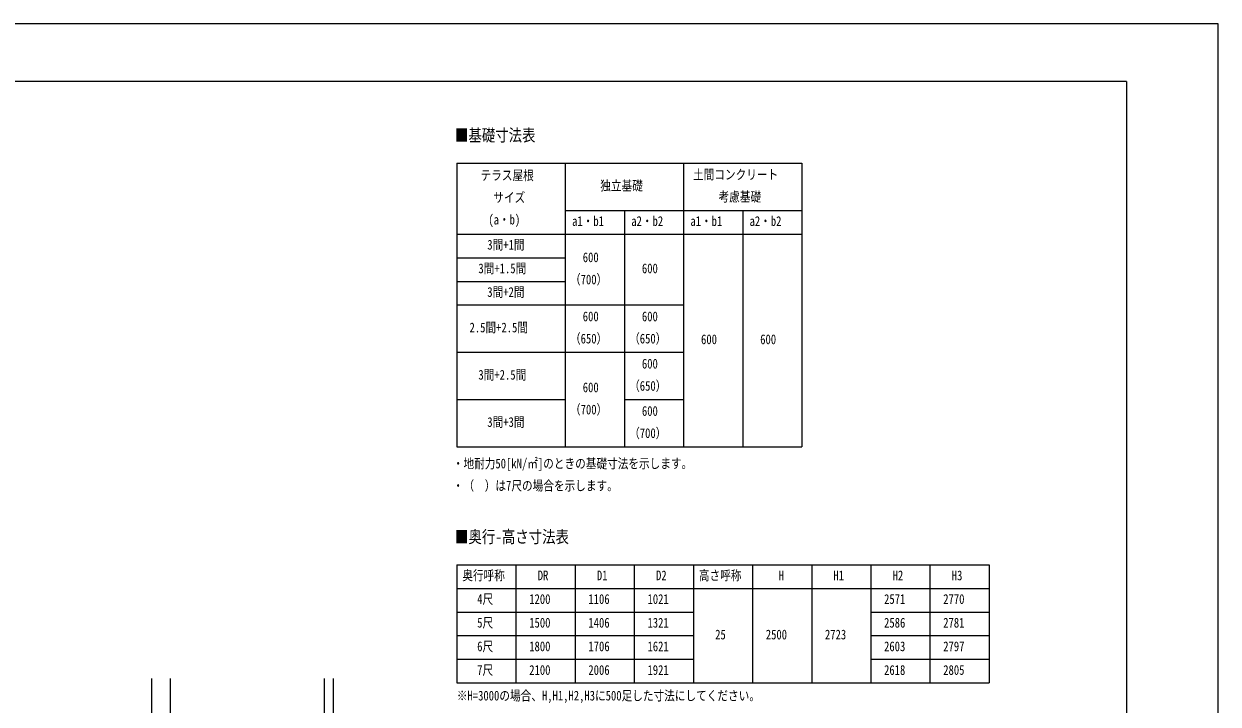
# Model space of a CAD drawing. Units: millimetres, scale not verified. Extents: x -12615 to 12615, y -8910 to 8910.
# Drawn here: x 499 to 12615, y 2006 to 8910 of the extents above; entities that cross this region are included whole.
import ezdxf
from ezdxf.enums import TextEntityAlignment as Align

# ---------------------------------------------------------------- set-up
doc = ezdxf.new("R2010")
doc.units = ezdxf.units.MM
doc.header["$LTSCALE"] = 50
doc.layers.add('0-1_TABLE1', color=7, linetype='Continuous', lineweight=18)
for name, color, linetype in [('0-2_USER1', 3, 'Continuous'), ('0-4_YKK_A1', 4, 'Continuous'), ('0-6_YKK_ZWAK', 7, 'Continuous')]:
    doc.layers.add(name, color=color, linetype=linetype)
doc.styles.add('ＭＳ ゴシック', font='')
doc.styles.get('ＭＳ ゴシック').set_extended_font_data('MS Gothic')

msp = doc.modelspace()

# ---------------------------------------------------------------- linework, layer by layer
at = {"layer": '0-1_TABLE1'}
for p, q in [((4891.76, 7496.72), (8391.76, 7496.72)), ((4891.76, 7496.72), (4891.76, 4616.72)), ((5991.76, 7496.72), (5991.76, 4616.72)), ((7191.76, 7496.72), (7191.76, 4616.72)), ((8391.76, 7496.72), (8391.76, 4616.72)), ((5991.76, 7016.72), (8391.76, 7016.72)), ((6591.76, 7016.72), (6591.76, 4616.72)), ((7791.76, 7016.72), (7791.76, 4616.72)), ((4891.76, 6776.72), (8391.76, 6776.72)), ((4891.76, 6536.72), (5991.76, 6536.72)), ((4891.76, 6296.72), (5991.76, 6296.72)), ((4891.76, 6056.72), (7191.76, 6056.72)), ((4891.76, 5576.72), (7191.76, 5576.72)), ((4891.76, 5096.72), (5991.76, 5096.72)), ((6591.76, 5096.72), (7191.76, 5096.72)), ((4891.76, 4616.72), (8391.76, 4616.72)), ((4891.76, 3420.41), (10291.76, 3420.41)), ((4891.76, 3420.41), (4891.76, 2220.41)), ((5491.76, 3420.41), (5491.76, 2220.41)), ((6091.76, 3420.41), (6091.76, 2220.41)), ((6691.76, 3420.41), (6691.76, 2220.41)), ((7291.76, 3420.41), (7291.76, 2220.41)), ((7891.76, 3420.41), (7891.76, 2220.41)), ((8491.76, 3420.41), (8491.76, 2220.41)), ((9091.76, 3420.41), (9091.76, 2220.41)), ((9691.76, 3420.41), (9691.76, 2220.41)), ((10291.76, 3420.41), (10291.76, 2220.41)), ((4891.76, 3180.41), (10291.76, 3180.41)), ((4891.76, 2940.41), (7291.76, 2940.41)), ((9091.76, 2940.41), (10291.76, 2940.41)), ((4891.76, 2700.41), (7291.76, 2700.41)), ((9091.76, 2700.41), (10291.76, 2700.41)), ((4891.76, 2460.41), (7291.76, 2460.41)), ((9091.76, 2460.41), (10291.76, 2460.41)), ((4891.76, 2220.41), (10291.76, 2220.41))]:
    msp.add_line(p, q, dxfattribs=at)
at = {"layer": '0-4_YKK_A1'}
for p, q in [((1798.89, 1431.4), (1798.89, 2266.75)), ((1986.39, 1431.4), (1986.39, 2266.75)), ((3545.89, 2266.75), (3545.89, 1431.4)), ((3636.29, 2266.75), (3636.29, 1431.4))]:
    msp.add_line(p, q, dxfattribs=at)
at = {"layer": '0-6_YKK_ZWAK'}
for q in [(-11714.94, 8325), (11685.06, -7575)]:
    msp.add_line((11685.06, 8325), q, dxfattribs=at)
msp.add_lwpolyline([(-12615, -8910), (12615, -8910), (12615, 8910), (-12615, 8910)], close=True, dxfattribs=at)

# ---------------------------------------------------------------- texts
at = {"layer": '0-1_TABLE1', "style": 'ＭＳ ゴシック', "width": 0.8}
for s, p in [('テラス屋根', (5132.16, 7294.22)), ('土間コンクリート', (7287.76, 7301.72)), ('独立基礎', (6346.96, 7189.22)), ('サイズ', (5261.76, 7069.22)), ('考慮基礎', (7546.96, 7076.72)), ('(a・b)', (5211.36, 6844.22)), ('a1・b1', (6061.36, 6829.22)), ('a2・b2', (6661.36, 6829.22)), ('a1・b1', (7261.36, 6829.22)), ('a2・b2', (7861.36, 6829.22)), ('3間+1間', (5200.56, 6589.22)), ('600', (6169.36, 6461.72)), ('3間+1.5間', (5110.56, 6349.22)), ('600', (6769.36, 6349.22)), ('（700）', (6039.76, 6236.72)), ('3間+2間', (5200.56, 6109.22)), ('600', (6169.36, 5861.72)), ('600', (6769.36, 5861.72)), ('2.5間+2.5間', (5020.56, 5749.22)), ('（650）', (6039.76, 5636.72)), ('（650）', (6639.76, 5636.72)), ('600', (7369.36, 5629.22)), ('600', (7969.36, 5629.22)), ('600', (6769.36, 5381.72)), ('3間+2.5間', (5110.56, 5269.22)), ('600', (6169.36, 5141.72)), ('（650）', (6639.76, 5156.72)), ('（700）', (6039.76, 4916.72)), ('600', (6769.36, 4901.72)), ('3間+3間', (5200.56, 4789.22)), ('（700）', (6639.76, 4676.72)), ('奥行呼称', (4946.96, 3232.91)), ('DR', (5712.56, 3232.91)), ('D1', (6312.56, 3232.91)), ('D2', (6912.56, 3232.91)), ('高さ呼称', (7346.96, 3232.91)), ('H', (8155.76, 3232.91)), ('H1', (8712.56, 3232.91)), ('H2', (9312.56, 3232.91)), ('H3', (9912.56, 3232.91)), ('4尺', (5098.16, 2992.91)), ('1200', (5626.16, 2992.91)), ('1106', (6226.16, 2992.91)), ('1021', (6826.16, 2992.91)), ('2571', (9226.16, 2992.91)), ('2770', (9826.16, 2992.91)), ('5尺', (5098.16, 2752.91)), ('1500', (5626.16, 2752.91)), ('1406', (6226.16, 2752.91)), ('1321', (6826.16, 2752.91)), ('2586', (9226.16, 2752.91)), ('2781', (9826.16, 2752.91)), ('25', (7512.56, 2632.91)), ('2500', (8026.16, 2632.91)), ('2723', (8626.16, 2632.91)), ('6尺', (5098.16, 2512.91)), ('1800', (5626.16, 2512.91)), ('1706', (6226.16, 2512.91)), ('1621', (6826.16, 2512.91)), ('2603', (9226.16, 2512.91)), ('2797', (9826.16, 2512.91)), ('7尺', (5098.16, 2272.91)), ('2100', (5626.16, 2272.91)), ('2006', (6226.16, 2272.91)), ('1921', (6826.16, 2272.91)), ('2618', (9226.16, 2272.91)), ('2805', (9826.16, 2272.91))]:
    msp.add_text(s, height=98.97, dxfattribs=at).set_placement(p, align=Align.BOTTOM_LEFT)
at = {"layer": '0-2_USER1', "style": 'ＭＳ ゴシック', "width": 0.8}
for s, height, p in [('■基礎寸法表', 124.6, (4873.63, 7680.72)), ('・地耐力50[kN/㎡]のときの基礎寸法を示します。', 98.97, (4850.92, 4368.84)), ('・（\u3000）は7尺の場合を示します。', 98.97, (4850.92, 4143.84)), ('■奥行-高さ寸法表', 124.6, (4873.63, 3604.41)), ('※H=3000の場合、H,H1,H2,H3に500足した寸法にしてください。', 98.97, (4891.76, 2012.76))]:
    msp.add_text(s, height=height, dxfattribs=at).set_placement(p, align=Align.BOTTOM_LEFT)

doc.saveas('drawing.dxf')
